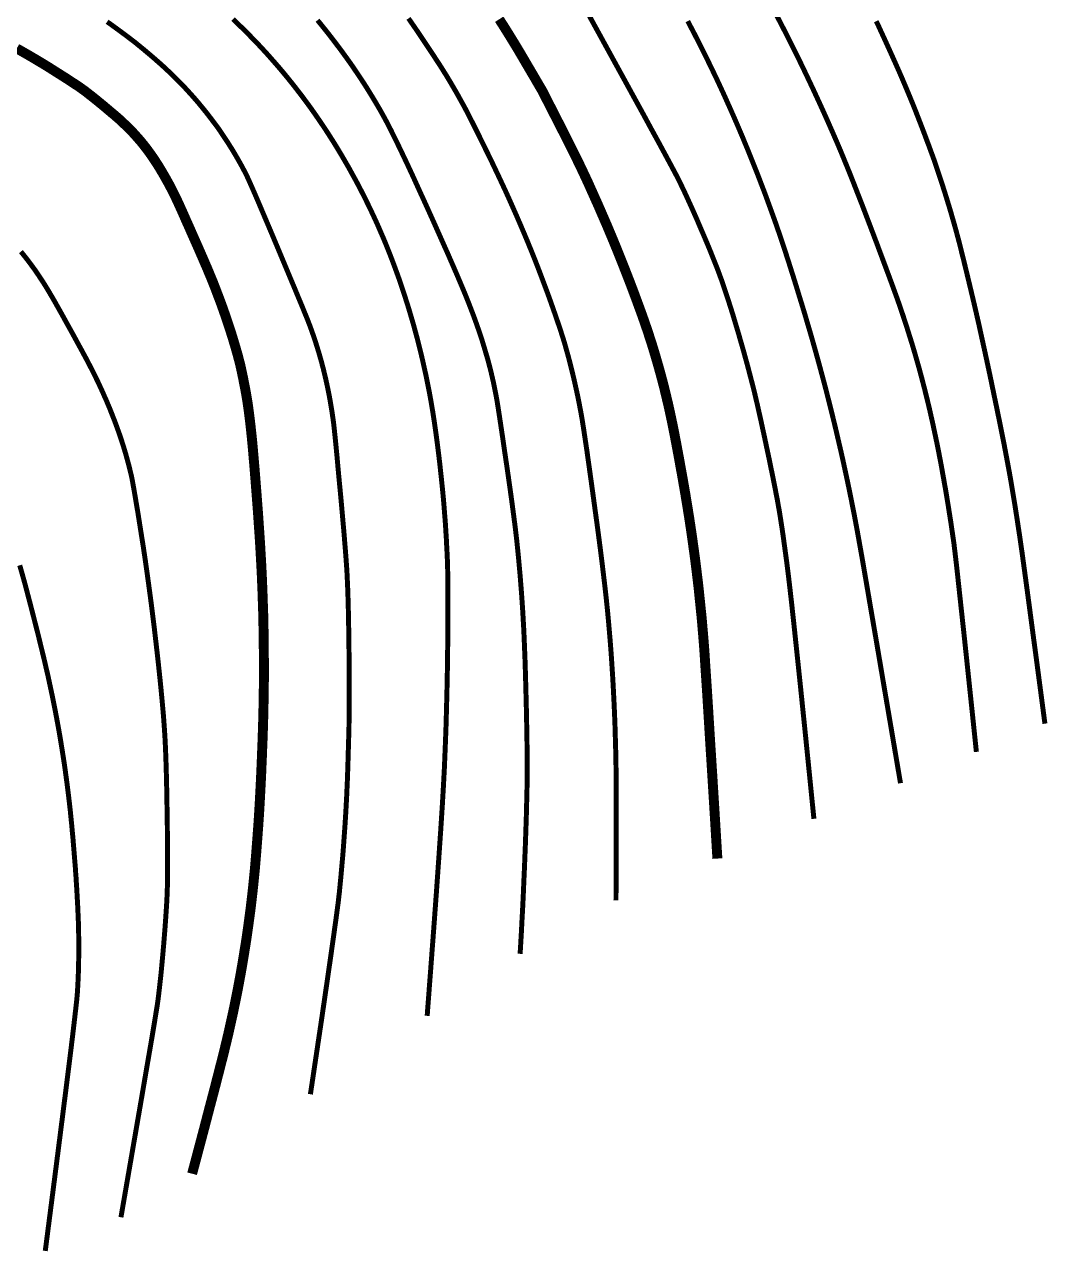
# Model space of a CAD drawing. Extents: x 36524600 to 36525730, y 2746759 to 2747713.
# Drawn here: x 36525178.69 to 36525194.15, y 2747376.3 to 2747394.87 of the extents above; entities that cross this region are included whole.
import ezdxf

# ---------------------------------------------------------------- set-up
doc = ezdxf.new("R2010")
doc.units = 0
doc.header["$LTSCALE"] = 1000
doc.header["$MEASUREMENT"] = 0
doc.layers.add('DGX', color=251, linetype='Continuous')

# ---------------------------------------------------------------- blocks, each defined once
blk = doc.blocks.new('dxt')
at = {"layer": 'DGX', "color": 253, "linetype": 'Continuous', "flags": 128}
for points, const_width in [([(36525191.56, 2747394.922), (36525191.573, 2747394.896), (36525191.591, 2747394.858), (36525191.614, 2747394.808), (36525191.642, 2747394.747), (36525191.676, 2747394.673), (36525191.715, 2747394.588), (36525191.759, 2747394.491), (36525191.808, 2747394.382), (36525191.86, 2747394.266), (36525191.911, 2747394.151), (36525191.961, 2747394.035), (36525192.01, 2747393.919), (36525192.059, 2747393.802), (36525192.107, 2747393.685), (36525192.154, 2747393.568), (36525192.2, 2747393.45), (36525192.244, 2747393.336), (36525192.285, 2747393.229), (36525192.322, 2747393.13), (36525192.357, 2747393.037), (36525192.388, 2747392.952), (36525192.417, 2747392.874), (36525192.442, 2747392.804), (36525192.464, 2747392.74), (36525192.484, 2747392.68), (36525192.504, 2747392.62), (36525192.524, 2747392.56), (36525192.543, 2747392.5), (36525192.563, 2747392.44), (36525192.582, 2747392.38), (36525192.601, 2747392.32), (36525192.62, 2747392.26), (36525192.638, 2747392.199), (36525192.657, 2747392.139), (36525192.675, 2747392.078), (36525192.693, 2747392.018), (36525192.71, 2747391.957), (36525192.728, 2747391.896), (36525192.745, 2747391.836), (36525192.762, 2747391.775), (36525192.78, 2747391.708), (36525192.802, 2747391.627), (36525192.826, 2747391.534), (36525192.852, 2747391.428), (36525192.882, 2747391.309), (36525192.914, 2747391.178), (36525192.949, 2747391.033), (36525192.987, 2747390.875), (36525193.027, 2747390.707), (36525193.068, 2747390.531), (36525193.11, 2747390.348), (36525193.152, 2747390.156), (36525193.196, 2747389.957), (36525193.241, 2747389.749), (36525193.287, 2747389.534), (36525193.333, 2747389.311), (36525193.379, 2747389.091), (36525193.421, 2747388.886), (36525193.46, 2747388.694), (36525193.495, 2747388.516), (36525193.526, 2747388.353), (36525193.554, 2747388.203), (36525193.579, 2747388.068), (36525193.6, 2747387.947), (36525193.619, 2747387.832), (36525193.638, 2747387.718), (36525193.657, 2747387.604), (36525193.675, 2747387.489), (36525193.693, 2747387.375), (36525193.71, 2747387.26), (36525193.728, 2747387.145), (36525193.744, 2747387.031), (36525193.765, 2747386.888), (36525193.792, 2747386.688), (36525193.827, 2747386.432), (36525193.869, 2747386.12), (36525193.918, 2747385.751), (36525193.975, 2747385.326), (36525194.039, 2747384.844), (36525194.11, 2747384.306)], 0.075), ([(36525190.05, 2747395.02), (36525190.111, 2747394.901), (36525190.169, 2747394.789), (36525190.227, 2747394.676), (36525190.283, 2747394.563), (36525190.34, 2747394.449), (36525190.396, 2747394.336), (36525190.451, 2747394.222), (36525190.506, 2747394.107), (36525190.56, 2747393.993), (36525190.614, 2747393.878), (36525190.667, 2747393.763), (36525190.72, 2747393.648), (36525190.772, 2747393.533), (36525190.824, 2747393.417), (36525190.875, 2747393.301), (36525190.926, 2747393.185), (36525190.976, 2747393.069), (36525191.028, 2747392.947), (36525191.083, 2747392.812), (36525191.143, 2747392.666), (36525191.206, 2747392.508), (36525191.272, 2747392.338), (36525191.343, 2747392.157), (36525191.417, 2747391.963), (36525191.495, 2747391.758), (36525191.572, 2747391.555), (36525191.641, 2747391.369), (36525191.704, 2747391.201), (36525191.76, 2747391.05), (36525191.809, 2747390.917), (36525191.851, 2747390.801), (36525191.887, 2747390.702), (36525191.915, 2747390.62), (36525191.94, 2747390.548), (36525191.965, 2747390.474), (36525191.989, 2747390.401), (36525192.013, 2747390.328), (36525192.036, 2747390.255), (36525192.059, 2747390.181), (36525192.082, 2747390.108), (36525192.105, 2747390.034), (36525192.127, 2747389.96), (36525192.149, 2747389.886), (36525192.17, 2747389.812), (36525192.191, 2747389.738), (36525192.212, 2747389.664), (36525192.232, 2747389.589), (36525192.252, 2747389.515), (36525192.271, 2747389.44), (36525192.291, 2747389.366), (36525192.309, 2747389.291), (36525192.328, 2747389.216), (36525192.346, 2747389.141), (36525192.364, 2747389.066), (36525192.381, 2747388.991), (36525192.398, 2747388.916), (36525192.415, 2747388.841), (36525192.431, 2747388.765), (36525192.447, 2747388.69), (36525192.463, 2747388.614), (36525192.479, 2747388.539), (36525192.494, 2747388.463), (36525192.509, 2747388.387), (36525192.523, 2747388.312), (36525192.538, 2747388.236), (36525192.552, 2747388.16), (36525192.565, 2747388.084), (36525192.579, 2747388.008), (36525192.592, 2747387.932), (36525192.606, 2747387.856), (36525192.619, 2747387.78), (36525192.631, 2747387.704), (36525192.644, 2747387.628), (36525192.656, 2747387.551), (36525192.668, 2747387.475), (36525192.68, 2747387.399), (36525192.692, 2747387.323), (36525192.703, 2747387.246), (36525192.714, 2747387.17), (36525192.725, 2747387.094), (36525192.736, 2747387.017), (36525192.75, 2747386.901), (36525192.773, 2747386.706), (36525192.803, 2747386.432), (36525192.841, 2747386.08), (36525192.888, 2747385.648), (36525192.942, 2747385.137), (36525193.004, 2747384.548), (36525193.074, 2747383.879)], 0.075), ([(36525188.711, 2747394.923), (36525188.756, 2747394.837), (36525188.801, 2747394.752), (36525188.845, 2747394.666), (36525188.889, 2747394.58), (36525188.933, 2747394.493), (36525188.976, 2747394.407), (36525189.018, 2747394.32), (36525189.06, 2747394.233), (36525189.102, 2747394.146), (36525189.144, 2747394.059), (36525189.185, 2747393.971), (36525189.225, 2747393.884), (36525189.266, 2747393.796), (36525189.305, 2747393.708), (36525189.345, 2747393.619), (36525189.384, 2747393.531), (36525189.423, 2747393.442), (36525189.461, 2747393.354), (36525189.499, 2747393.265), (36525189.537, 2747393.176), (36525189.574, 2747393.086), (36525189.611, 2747392.997), (36525189.647, 2747392.907), (36525189.683, 2747392.818), (36525189.719, 2747392.728), (36525189.755, 2747392.638), (36525189.79, 2747392.548), (36525189.824, 2747392.458), (36525189.859, 2747392.367), (36525189.893, 2747392.277), (36525189.926, 2747392.186), (36525189.959, 2747392.095), (36525189.992, 2747392.004), (36525190.025, 2747391.913), (36525190.058, 2747391.819), (36525190.092, 2747391.72), (36525190.127, 2747391.615), (36525190.164, 2747391.505), (36525190.202, 2747391.389), (36525190.241, 2747391.268), (36525190.281, 2747391.141), (36525190.323, 2747391.009), (36525190.364, 2747390.876), (36525190.404, 2747390.745), (36525190.444, 2747390.616), (36525190.482, 2747390.49), (36525190.518, 2747390.367), (36525190.554, 2747390.246), (36525190.588, 2747390.128), (36525190.621, 2747390.012), (36525190.653, 2747389.898), (36525190.685, 2747389.783), (36525190.716, 2747389.668), (36525190.747, 2747389.553), (36525190.778, 2747389.438), (36525190.808, 2747389.323), (36525190.837, 2747389.208), (36525190.866, 2747389.093), (36525190.895, 2747388.977), (36525190.923, 2747388.862), (36525190.951, 2747388.746), (36525190.978, 2747388.63), (36525191.005, 2747388.514), (36525191.032, 2747388.398), (36525191.058, 2747388.282), (36525191.083, 2747388.166), (36525191.108, 2747388.05), (36525191.133, 2747387.933), (36525191.157, 2747387.817), (36525191.181, 2747387.7), (36525191.204, 2747387.584), (36525191.227, 2747387.467), (36525191.249, 2747387.35), (36525191.271, 2747387.233), (36525191.3, 2747387.071), (36525191.345, 2747386.819), (36525191.404, 2747386.476), (36525191.478, 2747386.043), (36525191.568, 2747385.519), (36525191.672, 2747384.905), (36525191.792, 2747384.201), (36525191.927, 2747383.406)], 0.075), ([(36525187.173, 2747395.094), (36525187.282, 2747394.895), (36525187.41, 2747394.662), (36525187.556, 2747394.396), (36525187.721, 2747394.096), (36525187.886, 2747393.795), (36525188.034, 2747393.526), (36525188.163, 2747393.288), (36525188.276, 2747393.082), (36525188.37, 2747392.908), (36525188.447, 2747392.765), (36525188.506, 2747392.655), (36525188.548, 2747392.576), (36525188.582, 2747392.508), (36525188.619, 2747392.432), (36525188.659, 2747392.348), (36525188.702, 2747392.255), (36525188.748, 2747392.154), (36525188.797, 2747392.045), (36525188.849, 2747391.927), (36525188.903, 2747391.8), (36525188.958, 2747391.673), (36525189.008, 2747391.555), (36525189.054, 2747391.444), (36525189.095, 2747391.341), (36525189.133, 2747391.246), (36525189.167, 2747391.159), (36525189.196, 2747391.08), (36525189.222, 2747391.009), (36525189.245, 2747390.941), (36525189.268, 2747390.874), (36525189.29, 2747390.806), (36525189.313, 2747390.739), (36525189.335, 2747390.671), (36525189.356, 2747390.603), (36525189.378, 2747390.535), (36525189.399, 2747390.467), (36525189.419, 2747390.399), (36525189.44, 2747390.33), (36525189.46, 2747390.262), (36525189.481, 2747390.194), (36525189.5, 2747390.125), (36525189.52, 2747390.057), (36525189.54, 2747389.988), (36525189.559, 2747389.92), (36525189.578, 2747389.851), (36525189.597, 2747389.782), (36525189.616, 2747389.713), (36525189.634, 2747389.644), (36525189.652, 2747389.575), (36525189.67, 2747389.506), (36525189.688, 2747389.437), (36525189.706, 2747389.368), (36525189.724, 2747389.293), (36525189.744, 2747389.207), (36525189.767, 2747389.11), (36525189.791, 2747389.002), (36525189.818, 2747388.882), (36525189.846, 2747388.752), (36525189.877, 2747388.61), (36525189.909, 2747388.457), (36525189.942, 2747388.303), (36525189.971, 2747388.16), (36525189.999, 2747388.027), (36525190.023, 2747387.904), (36525190.045, 2747387.791), (36525190.065, 2747387.689), (36525190.081, 2747387.597), (36525190.096, 2747387.515), (36525190.109, 2747387.433), (36525190.123, 2747387.342), (36525190.139, 2747387.241), (36525190.155, 2747387.13), (36525190.171, 2747387.01), (36525190.189, 2747386.88), (36525190.208, 2747386.74), (36525190.227, 2747386.59), (36525190.25, 2747386.397), (36525190.281, 2747386.126), (36525190.319, 2747385.777), (36525190.364, 2747385.351), (36525190.417, 2747384.847), (36525190.477, 2747384.265), (36525190.544, 2747383.605), (36525190.618, 2747382.868)], 0.075), ([(36525185.861, 2747394.952), (36525185.937, 2747394.834), (36525186.011, 2747394.715), (36525186.085, 2747394.595), (36525186.158, 2747394.474), (36525186.229, 2747394.353), (36525186.296, 2747394.239), (36525186.354, 2747394.14), (36525186.403, 2747394.057), (36525186.443, 2747393.988), (36525186.474, 2747393.935), (36525186.497, 2747393.897), (36525186.51, 2747393.873), (36525186.515, 2747393.865), (36525186.519, 2747393.857), (36525186.531, 2747393.834), (36525186.551, 2747393.794), (36525186.579, 2747393.739), (36525186.615, 2747393.669), (36525186.659, 2747393.582), (36525186.711, 2747393.481), (36525186.771, 2747393.363), (36525186.833, 2747393.242), (36525186.89, 2747393.128), (36525186.943, 2747393.022), (36525186.992, 2747392.924), (36525187.037, 2747392.834), (36525187.077, 2747392.751), (36525187.113, 2747392.676), (36525187.145, 2747392.608), (36525187.176, 2747392.542), (36525187.209, 2747392.471), (36525187.243, 2747392.394), (36525187.28, 2747392.313), (36525187.318, 2747392.227), (36525187.359, 2747392.136), (36525187.401, 2747392.039), (36525187.445, 2747391.938), (36525187.491, 2747391.832), (36525187.537, 2747391.722), (36525187.585, 2747391.608), (36525187.633, 2747391.49), (36525187.682, 2747391.368), (36525187.733, 2747391.241), (36525187.784, 2747391.111), (36525187.836, 2747390.977), (36525187.887, 2747390.843), (36525187.935, 2747390.714), (36525187.98, 2747390.591), (36525188.023, 2747390.474), (36525188.062, 2747390.362), (36525188.099, 2747390.255), (36525188.132, 2747390.154), (36525188.163, 2747390.059), (36525188.192, 2747389.965), (36525188.22, 2747389.872), (36525188.247, 2747389.779), (36525188.274, 2747389.685), (36525188.3, 2747389.591), (36525188.325, 2747389.497), (36525188.35, 2747389.403), (36525188.373, 2747389.308), (36525188.396, 2747389.212), (36525188.42, 2747389.111), (36525188.443, 2747389.007), (36525188.466, 2747388.899), (36525188.489, 2747388.787), (36525188.512, 2747388.671), (36525188.535, 2747388.551), (36525188.558, 2747388.428), (36525188.581, 2747388.305), (36525188.602, 2747388.186), (36525188.623, 2747388.073), (36525188.642, 2747387.964), (36525188.66, 2747387.861), (36525188.677, 2747387.762), (36525188.692, 2747387.667), (36525188.707, 2747387.578), (36525188.721, 2747387.491), (36525188.735, 2747387.404), (36525188.748, 2747387.317), (36525188.761, 2747387.23), (36525188.774, 2747387.142), (36525188.786, 2747387.055), (36525188.798, 2747386.968), (36525188.81, 2747386.881), (36525188.822, 2747386.793), (36525188.833, 2747386.706), (36525188.844, 2747386.618), (36525188.854, 2747386.531), (36525188.865, 2747386.443), (36525188.875, 2747386.356), (36525188.884, 2747386.268), (36525188.893, 2747386.181), (36525188.902, 2747386.093), (36525188.911, 2747386.005), (36525188.92, 2747385.918), (36525188.928, 2747385.83), (36525188.935, 2747385.742), (36525188.943, 2747385.654), (36525188.95, 2747385.566), (36525188.957, 2747385.479), (36525188.966, 2747385.351), (36525188.979, 2747385.146), (36525188.998, 2747384.862), (36525189.021, 2747384.5), (36525189.048, 2747384.059), (36525189.081, 2747383.54), (36525189.118, 2747382.943), (36525189.159, 2747382.267)], 0.15), ([(36525184.49, 2747394.965), (36525184.534, 2747394.901), (36525184.582, 2747394.832), (36525184.633, 2747394.757), (36525184.687, 2747394.677), (36525184.745, 2747394.59), (36525184.803, 2747394.503), (36525184.857, 2747394.422), (36525184.906, 2747394.346), (36525184.952, 2747394.276), (36525184.994, 2747394.211), (36525185.031, 2747394.151), (36525185.065, 2747394.097), (36525185.094, 2747394.048), (36525185.122, 2747394.002), (36525185.149, 2747393.956), (36525185.176, 2747393.909), (36525185.203, 2747393.863), (36525185.23, 2747393.816), (36525185.256, 2747393.769), (36525185.282, 2747393.722), (36525185.308, 2747393.675), (36525185.337, 2747393.623), (36525185.371, 2747393.558), (36525185.41, 2747393.481), (36525185.455, 2747393.393), (36525185.505, 2747393.293), (36525185.561, 2747393.181), (36525185.621, 2747393.058), (36525185.688, 2747392.922), (36525185.756, 2747392.782), (36525185.822, 2747392.643), (36525185.887, 2747392.505), (36525185.95, 2747392.37), (36525186.011, 2747392.235), (36525186.07, 2747392.102), (36525186.128, 2747391.971), (36525186.184, 2747391.841), (36525186.239, 2747391.712), (36525186.293, 2747391.583), (36525186.346, 2747391.453), (36525186.398, 2747391.323), (36525186.449, 2747391.192), (36525186.499, 2747391.061), (36525186.548, 2747390.93), (36525186.597, 2747390.799), (36525186.643, 2747390.671), (36525186.685, 2747390.551), (36525186.724, 2747390.44), (36525186.759, 2747390.336), (36525186.791, 2747390.241), (36525186.819, 2747390.153), (36525186.844, 2747390.074), (36525186.864, 2747390.003), (36525186.883, 2747389.935), (36525186.902, 2747389.868), (36525186.92, 2747389.8), (36525186.937, 2747389.732), (36525186.954, 2747389.665), (36525186.971, 2747389.597), (36525186.987, 2747389.529), (36525187.003, 2747389.46), (36525187.018, 2747389.392), (36525187.033, 2747389.324), (36525187.048, 2747389.255), (36525187.062, 2747389.187), (36525187.075, 2747389.118), (36525187.088, 2747389.05), (36525187.101, 2747388.981), (36525187.113, 2747388.912), (36525187.126, 2747388.83), (36525187.143, 2747388.722), (36525187.163, 2747388.587), (36525187.187, 2747388.427), (36525187.213, 2747388.241), (36525187.243, 2747388.028), (36525187.276, 2747387.789), (36525187.312, 2747387.524), (36525187.349, 2747387.255), (36525187.382, 2747387.003), (36525187.412, 2747386.768), (36525187.438, 2747386.551), (36525187.462, 2747386.351), (36525187.482, 2747386.168), (36525187.499, 2747386.002), (36525187.513, 2747385.854), (36525187.525, 2747385.714), (36525187.537, 2747385.575), (36525187.548, 2747385.435), (36525187.558, 2747385.295), (36525187.567, 2747385.155), (36525187.576, 2747385.016), (36525187.584, 2747384.876), (36525187.591, 2747384.736), (36525187.598, 2747384.596), (36525187.604, 2747384.456), (36525187.61, 2747384.316), (36525187.614, 2747384.176), (36525187.618, 2747384.036), (36525187.622, 2747383.896), (36525187.625, 2747383.755), (36525187.627, 2747383.615), (36525187.628, 2747383.462), (36525187.63, 2747383.281), (36525187.63, 2747383.074), (36525187.63, 2747382.84), (36525187.63, 2747382.579), (36525187.629, 2747382.291), (36525187.628, 2747381.977), (36525187.626, 2747381.635)], 0.075), ([(36525183.115, 2747394.937), (36525183.171, 2747394.868), (36525183.231, 2747394.794), (36525183.292, 2747394.717), (36525183.352, 2747394.639), (36525183.411, 2747394.561), (36525183.47, 2747394.483), (36525183.528, 2747394.403), (36525183.585, 2747394.324), (36525183.642, 2747394.243), (36525183.697, 2747394.162), (36525183.752, 2747394.08), (36525183.806, 2747393.998), (36525183.859, 2747393.915), (36525183.911, 2747393.831), (36525183.962, 2747393.747), (36525184.012, 2747393.663), (36525184.062, 2747393.578), (36525184.11, 2747393.492), (36525184.162, 2747393.396), (36525184.223, 2747393.277), (36525184.293, 2747393.136), (36525184.371, 2747392.974), (36525184.459, 2747392.789), (36525184.555, 2747392.583), (36525184.659, 2747392.354), (36525184.773, 2747392.104), (36525184.886, 2747391.853), (36525184.988, 2747391.623), (36525185.081, 2747391.415), (36525185.163, 2747391.227), (36525185.235, 2747391.06), (36525185.297, 2747390.914), (36525185.349, 2747390.789), (36525185.391, 2747390.685), (36525185.426, 2747390.594), (36525185.46, 2747390.506), (36525185.491, 2747390.422), (36525185.52, 2747390.341), (36525185.547, 2747390.264), (36525185.572, 2747390.191), (36525185.595, 2747390.122), (36525185.615, 2747390.056), (36525185.634, 2747389.994), (36525185.651, 2747389.936), (36525185.667, 2747389.882), (36525185.682, 2747389.832), (36525185.695, 2747389.785), (36525185.706, 2747389.743), (36525185.716, 2747389.705), (36525185.725, 2747389.67), (36525185.733, 2747389.638), (36525185.741, 2747389.605), (36525185.748, 2747389.573), (36525185.756, 2747389.54), (36525185.763, 2747389.508), (36525185.771, 2747389.475), (36525185.778, 2747389.442), (36525185.785, 2747389.41), (36525185.791, 2747389.377), (36525185.798, 2747389.344), (36525185.804, 2747389.311), (36525185.811, 2747389.279), (36525185.817, 2747389.246), (36525185.823, 2747389.213), (36525185.829, 2747389.18), (36525185.834, 2747389.147), (36525185.841, 2747389.104), (36525185.851, 2747389.04), (36525185.864, 2747388.955), (36525185.88, 2747388.849), (36525185.899, 2747388.723), (36525185.921, 2747388.575), (36525185.945, 2747388.407), (36525185.973, 2747388.219), (36525186.001, 2747388.026), (36525186.026, 2747387.848), (36525186.049, 2747387.683), (36525186.069, 2747387.532), (36525186.087, 2747387.395), (36525186.103, 2747387.272), (36525186.116, 2747387.162), (36525186.127, 2747387.067), (36525186.136, 2747386.978), (36525186.145, 2747386.889), (36525186.154, 2747386.8), (36525186.162, 2747386.711), (36525186.17, 2747386.622), (36525186.178, 2747386.533), (36525186.185, 2747386.444), (36525186.192, 2747386.355), (36525186.199, 2747386.266), (36525186.205, 2747386.177), (36525186.211, 2747386.088), (36525186.217, 2747385.998), (36525186.222, 2747385.909), (36525186.227, 2747385.82), (36525186.232, 2747385.731), (36525186.236, 2747385.642), (36525186.24, 2747385.548), (36525186.244, 2747385.444), (36525186.249, 2747385.331), (36525186.253, 2747385.209), (36525186.257, 2747385.077), (36525186.261, 2747384.936), (36525186.265, 2747384.785), (36525186.269, 2747384.625), (36525186.273, 2747384.464), (36525186.276, 2747384.311), (36525186.278, 2747384.165), (36525186.281, 2747384.027), (36525186.282, 2747383.897), (36525186.283, 2747383.775), (36525186.284, 2747383.66), (36525186.283, 2747383.553), (36525186.283, 2747383.443), (36525186.281, 2747383.321), (36525186.278, 2747383.186), (36525186.274, 2747383.037), (36525186.27, 2747382.876), (36525186.264, 2747382.702), (36525186.258, 2747382.515), (36525186.25, 2747382.316), (36525186.242, 2747382.112), (36525186.233, 2747381.913), (36525186.225, 2747381.72), (36525186.216, 2747381.531), (36525186.206, 2747381.348), (36525186.197, 2747381.169), (36525186.187, 2747380.996), (36525186.177, 2747380.827)], 0.075), ([(36525184.772, 2747379.89), (36525184.824, 2747380.577), (36525184.871, 2747381.201), (36525184.912, 2747381.762), (36525184.947, 2747382.261), (36525184.977, 2747382.698), (36525185.001, 2747383.072), (36525185.019, 2747383.383), (36525185.032, 2747383.632), (36525185.041, 2747383.851), (36525185.05, 2747384.073), (36525185.058, 2747384.297), (36525185.064, 2747384.525), (36525185.07, 2747384.755), (36525185.075, 2747384.988), (36525185.079, 2747385.223), (36525185.082, 2747385.462), (36525185.084, 2747385.692), (36525185.085, 2747385.903), (36525185.086, 2747386.095), (36525185.086, 2747386.268), (36525185.085, 2747386.421), (36525185.083, 2747386.556), (36525185.081, 2747386.672), (36525185.078, 2747386.768), (36525185.074, 2747386.855), (36525185.07, 2747386.942), (36525185.065, 2747387.028), (36525185.061, 2747387.115), (36525185.055, 2747387.202), (36525185.05, 2747387.289), (36525185.044, 2747387.375), (36525185.037, 2747387.462), (36525185.03, 2747387.55), (36525185.023, 2747387.639), (36525185.015, 2747387.731), (36525185.006, 2747387.825), (36525184.996, 2747387.921), (36525184.986, 2747388.02), (36525184.975, 2747388.12), (36525184.964, 2747388.222), (36525184.952, 2747388.324), (36525184.94, 2747388.422), (36525184.928, 2747388.518), (36525184.916, 2747388.61), (36525184.904, 2747388.698), (36525184.892, 2747388.784), (36525184.88, 2747388.866), (36525184.868, 2747388.945), (36525184.856, 2747389.022), (36525184.843, 2747389.099), (36525184.83, 2747389.176), (36525184.816, 2747389.253), (36525184.802, 2747389.33), (36525184.787, 2747389.406), (36525184.771, 2747389.483), (36525184.756, 2747389.56), (36525184.739, 2747389.636), (36525184.722, 2747389.712), (36525184.705, 2747389.788), (36525184.687, 2747389.865), (36525184.669, 2747389.94), (36525184.65, 2747390.016), (36525184.631, 2747390.092), (36525184.611, 2747390.168), (36525184.59, 2747390.243), (36525184.57, 2747390.319), (36525184.548, 2747390.394), (36525184.526, 2747390.469), (36525184.504, 2747390.544), (36525184.481, 2747390.62), (36525184.457, 2747390.695), (36525184.433, 2747390.77), (36525184.409, 2747390.844), (36525184.384, 2747390.919), (36525184.359, 2747390.993), (36525184.333, 2747391.067), (36525184.306, 2747391.141), (36525184.279, 2747391.214), (36525184.252, 2747391.287), (36525184.224, 2747391.36), (36525184.196, 2747391.432), (36525184.167, 2747391.504), (36525184.138, 2747391.576), (36525184.108, 2747391.648), (36525184.077, 2747391.719), (36525184.046, 2747391.791), (36525184.015, 2747391.862), (36525183.983, 2747391.932), (36525183.95, 2747392.003), (36525183.917, 2747392.073), (36525183.883, 2747392.143), (36525183.849, 2747392.213), (36525183.814, 2747392.283), (36525183.779, 2747392.352), (36525183.743, 2747392.421), (36525183.707, 2747392.49), (36525183.67, 2747392.558), (36525183.632, 2747392.626), (36525183.595, 2747392.694), (36525183.556, 2747392.762), (36525183.517, 2747392.829), (36525183.478, 2747392.896), (36525183.438, 2747392.963), (36525183.398, 2747393.029), (36525183.357, 2747393.095), (36525183.315, 2747393.161), (36525183.273, 2747393.227), (36525183.231, 2747393.292), (36525183.188, 2747393.356), (36525183.144, 2747393.421), (36525183.1, 2747393.485), (36525183.056, 2747393.548), (36525183.011, 2747393.612), (36525182.965, 2747393.675), (36525182.919, 2747393.737), (36525182.873, 2747393.799), (36525182.825, 2747393.861), (36525182.778, 2747393.922), (36525182.73, 2747393.983), (36525182.681, 2747394.044), (36525182.632, 2747394.104), (36525182.582, 2747394.164), (36525182.532, 2747394.223), (36525182.481, 2747394.282), (36525182.43, 2747394.34), (36525182.379, 2747394.398), (36525182.327, 2747394.456), (36525182.274, 2747394.513), (36525182.221, 2747394.57), (36525182.167, 2747394.626), (36525182.113, 2747394.682), (36525182.059, 2747394.737), (36525182.004, 2747394.792), (36525181.949, 2747394.846), (36525181.893, 2747394.9), (36525181.837, 2747394.954)], 0.075), ([(36525179.934, 2747394.914), (36525180.002, 2747394.866), (36525180.065, 2747394.82), (36525180.124, 2747394.777), (36525180.178, 2747394.737), (36525180.229, 2747394.699), (36525180.275, 2747394.664), (36525180.317, 2747394.632), (36525180.355, 2747394.603), (36525180.388, 2747394.576), (36525180.419, 2747394.551), (36525180.45, 2747394.525), (36525180.481, 2747394.5), (36525180.512, 2747394.474), (36525180.543, 2747394.448), (36525180.574, 2747394.422), (36525180.604, 2747394.396), (36525180.635, 2747394.37), (36525180.665, 2747394.344), (36525180.695, 2747394.317), (36525180.725, 2747394.291), (36525180.755, 2747394.264), (36525180.785, 2747394.237), (36525180.814, 2747394.209), (36525180.844, 2747394.182), (36525180.873, 2747394.155), (36525180.902, 2747394.127), (36525180.931, 2747394.099), (36525180.96, 2747394.071), (36525180.988, 2747394.043), (36525181.016, 2747394.014), (36525181.044, 2747393.986), (36525181.072, 2747393.957), (36525181.1, 2747393.928), (36525181.127, 2747393.899), (36525181.154, 2747393.869), (36525181.181, 2747393.84), (36525181.208, 2747393.81), (36525181.235, 2747393.78), (36525181.261, 2747393.75), (36525181.288, 2747393.719), (36525181.314, 2747393.689), (36525181.339, 2747393.658), (36525181.365, 2747393.627), (36525181.39, 2747393.596), (36525181.415, 2747393.565), (36525181.44, 2747393.534), (36525181.465, 2747393.502), (36525181.489, 2747393.47), (36525181.514, 2747393.438), (36525181.536, 2747393.408), (36525181.556, 2747393.382), (36525181.573, 2747393.36), (36525181.586, 2747393.342), (36525181.597, 2747393.328), (36525181.604, 2747393.318), (36525181.609, 2747393.312), (36525181.61, 2747393.31), (36525181.612, 2747393.308), (36525181.616, 2747393.302), (36525181.623, 2747393.291), (36525181.633, 2747393.277), (36525181.646, 2747393.258), (36525181.661, 2747393.235), (36525181.679, 2747393.208), (36525181.7, 2747393.177), (36525181.722, 2747393.143), (36525181.744, 2747393.11), (36525181.766, 2747393.076), (36525181.787, 2747393.042), (36525181.809, 2747393.008), (36525181.83, 2747392.974), (36525181.85, 2747392.94), (36525181.871, 2747392.905), (36525181.891, 2747392.871), (36525181.911, 2747392.836), (36525181.931, 2747392.801), (36525181.951, 2747392.766), (36525181.97, 2747392.731), (36525181.989, 2747392.695), (36525182.008, 2747392.66), (36525182.026, 2747392.624), (36525182.05, 2747392.576), (36525182.084, 2747392.501), (36525182.129, 2747392.4), (36525182.184, 2747392.274), (36525182.249, 2747392.121), (36525182.325, 2747391.942), (36525182.412, 2747391.737), (36525182.509, 2747391.506), (36525182.605, 2747391.276), (36525182.69, 2747391.072), (36525182.764, 2747390.896), (36525182.826, 2747390.746), (36525182.877, 2747390.624), (36525182.916, 2747390.528), (36525182.944, 2747390.46), (36525182.961, 2747390.418), (36525182.972, 2747390.39), (36525182.983, 2747390.361), (36525182.994, 2747390.333), (36525183.004, 2747390.305), (36525183.015, 2747390.276), (36525183.025, 2747390.248), (36525183.035, 2747390.219), (36525183.045, 2747390.191), (36525183.055, 2747390.162), (36525183.065, 2747390.133), (36525183.074, 2747390.105), (36525183.084, 2747390.076), (36525183.093, 2747390.047), (36525183.102, 2747390.018), (36525183.111, 2747389.989), (36525183.12, 2747389.96), (36525183.129, 2747389.931), (36525183.138, 2747389.902), (36525183.146, 2747389.873), (36525183.154, 2747389.844), (36525183.163, 2747389.815), (36525183.171, 2747389.786), (36525183.179, 2747389.757), (36525183.186, 2747389.727), (36525183.194, 2747389.698), (36525183.202, 2747389.669), (36525183.209, 2747389.639), (36525183.216, 2747389.61), (36525183.223, 2747389.581), (36525183.23, 2747389.551), (36525183.237, 2747389.522), (36525183.244, 2747389.492), (36525183.25, 2747389.463), (36525183.257, 2747389.433), (36525183.263, 2747389.403), (36525183.269, 2747389.374), (36525183.275, 2747389.344), (36525183.281, 2747389.314), (36525183.287, 2747389.285), (36525183.293, 2747389.255), (36525183.298, 2747389.225), (36525183.304, 2747389.195), (36525183.309, 2747389.165), (36525183.314, 2747389.136), (36525183.319, 2747389.106), (36525183.324, 2747389.076), (36525183.329, 2747389.046), (36525183.334, 2747389.016), (36525183.338, 2747388.986), (36525183.342, 2747388.956), (36525183.347, 2747388.926), (36525183.351, 2747388.896), (36525183.355, 2747388.866), (36525183.359, 2747388.836), (36525183.362, 2747388.806), (36525183.366, 2747388.776), (36525183.37, 2747388.734), (36525183.377, 2747388.669), (36525183.386, 2747388.581), (36525183.397, 2747388.469), (36525183.41, 2747388.334), (36525183.424, 2747388.175), (36525183.441, 2747387.993), (36525183.461, 2747387.788), (36525183.48, 2747387.579), (36525183.497, 2747387.386), (36525183.513, 2747387.208), (36525183.526, 2747387.045), (36525183.538, 2747386.898), (36525183.548, 2747386.767), (36525183.556, 2747386.651), (36525183.562, 2747386.551), (36525183.566, 2747386.452), (36525183.571, 2747386.342), (36525183.575, 2747386.221), (36525183.579, 2747386.087), (36525183.582, 2747385.943), (36525183.585, 2747385.786), (36525183.588, 2747385.618), (36525183.59, 2747385.438), (36525183.592, 2747385.259), (36525183.593, 2747385.092), (36525183.594, 2747384.937), (36525183.594, 2747384.794), (36525183.594, 2747384.664), (36525183.594, 2747384.546), (36525183.593, 2747384.439), (36525183.591, 2747384.346), (36525183.59, 2747384.256), (36525183.587, 2747384.164), (36525183.585, 2747384.068), (36525183.582, 2747383.97), (36525183.579, 2747383.868), (36525183.576, 2747383.764), (36525183.573, 2747383.656), (36525183.569, 2747383.545), (36525183.565, 2747383.433), (36525183.56, 2747383.32), (36525183.555, 2747383.208), (36525183.549, 2747383.096), (36525183.543, 2747382.983), (36525183.536, 2747382.871), (36525183.529, 2747382.759), (36525183.521, 2747382.647), (36525183.513, 2747382.535), (36525183.505, 2747382.422), (36525183.496, 2747382.31), (36525183.486, 2747382.198), (36525183.476, 2747382.086), (36525183.466, 2747381.974), (36525183.455, 2747381.863), (36525183.444, 2747381.751), (36525183.427, 2747381.605), (36525183.399, 2747381.393), (36525183.36, 2747381.113), (36525183.311, 2747380.766), (36525183.251, 2747380.351), (36525183.181, 2747379.87), (36525183.099, 2747379.321), (36525183.007, 2747378.705)], 0.075), ([(36525178.568, 2747394.51), (36525178.647, 2747394.466), (36525178.726, 2747394.421), (36525178.806, 2747394.374), (36525178.887, 2747394.326), (36525178.969, 2747394.277), (36525179.052, 2747394.226), (36525179.135, 2747394.173), (36525179.216, 2747394.122), (36525179.289, 2747394.076), (36525179.355, 2747394.033), (36525179.413, 2747393.995), (36525179.465, 2747393.961), (36525179.509, 2747393.932), (36525179.545, 2747393.906), (36525179.575, 2747393.885), (36525179.602, 2747393.865), (36525179.632, 2747393.842), (36525179.665, 2747393.816), (36525179.701, 2747393.788), (36525179.74, 2747393.757), (36525179.782, 2747393.723), (36525179.827, 2747393.686), (36525179.875, 2747393.647), (36525179.921, 2747393.608), (36525179.963, 2747393.573), (36525180, 2747393.541), (36525180.033, 2747393.514), (36525180.06, 2747393.491), (36525180.083, 2747393.471), (36525180.101, 2747393.455), (36525180.114, 2747393.444), (36525180.126, 2747393.433), (36525180.138, 2747393.422), (36525180.151, 2747393.41), (36525180.165, 2747393.397), (36525180.179, 2747393.383), (36525180.195, 2747393.368), (36525180.211, 2747393.353), (36525180.228, 2747393.336), (36525180.246, 2747393.319), (36525180.263, 2747393.301), (36525180.281, 2747393.284), (36525180.298, 2747393.266), (36525180.315, 2747393.249), (36525180.332, 2747393.231), (36525180.348, 2747393.213), (36525180.365, 2747393.195), (36525180.381, 2747393.176), (36525180.398, 2747393.158), (36525180.414, 2747393.139), (36525180.43, 2747393.121), (36525180.446, 2747393.102), (36525180.461, 2747393.083), (36525180.477, 2747393.064), (36525180.492, 2747393.045), (36525180.507, 2747393.025), (36525180.522, 2747393.006), (36525180.537, 2747392.986), (36525180.552, 2747392.967), (36525180.566, 2747392.947), (36525180.581, 2747392.927), (36525180.595, 2747392.907), (36525180.609, 2747392.887), (36525180.623, 2747392.867), (36525180.637, 2747392.846), (36525180.65, 2747392.826), (36525180.664, 2747392.805), (36525180.677, 2747392.785), (36525180.691, 2747392.764), (36525180.704, 2747392.743), (36525180.717, 2747392.722), (36525180.73, 2747392.701), (36525180.743, 2747392.68), (36525180.755, 2747392.659), (36525180.768, 2747392.638), (36525180.78, 2747392.616), (36525180.793, 2747392.595), (36525180.805, 2747392.574), (36525180.817, 2747392.552), (36525180.829, 2747392.531), (36525180.841, 2747392.509), (36525180.853, 2747392.488), (36525180.865, 2747392.466), (36525180.877, 2747392.444), (36525180.888, 2747392.422), (36525180.9, 2747392.401), (36525180.911, 2747392.379), (36525180.922, 2747392.357), (36525180.933, 2747392.335), (36525180.944, 2747392.313), (36525180.955, 2747392.29), (36525180.966, 2747392.268), (36525180.977, 2747392.246), (36525180.987, 2747392.224), (36525180.998, 2747392.201), (36525181.01, 2747392.175), (36525181.027, 2747392.138), (36525181.047, 2747392.093), (36525181.072, 2747392.039), (36525181.1, 2747391.975), (36525181.132, 2747391.902), (36525181.169, 2747391.82), (36525181.209, 2747391.729), (36525181.25, 2747391.637), (36525181.288, 2747391.551), (36525181.323, 2747391.472), (36525181.354, 2747391.4), (36525181.383, 2747391.335), (36525181.408, 2747391.276), (36525181.43, 2747391.225), (36525181.45, 2747391.18), (36525181.467, 2747391.138), (36525181.484, 2747391.096), (36525181.502, 2747391.054), (36525181.519, 2747391.013), (36525181.536, 2747390.971), (36525181.552, 2747390.929), (36525181.569, 2747390.887), (36525181.585, 2747390.844), (36525181.601, 2747390.802), (36525181.617, 2747390.76), (36525181.633, 2747390.718), (36525181.649, 2747390.675), (36525181.665, 2747390.633), (36525181.68, 2747390.59), (36525181.695, 2747390.548), (36525181.71, 2747390.505), (36525181.725, 2747390.462), (36525181.739, 2747390.42), (36525181.754, 2747390.377), (36525181.768, 2747390.334), (36525181.782, 2747390.291), (36525181.796, 2747390.248), (36525181.81, 2747390.205), (36525181.824, 2747390.162), (36525181.837, 2747390.119), (36525181.85, 2747390.075), (36525181.863, 2747390.032), (36525181.876, 2747389.989), (36525181.888, 2747389.945), (36525181.901, 2747389.902), (36525181.913, 2747389.858), (36525181.924, 2747389.815), (36525181.936, 2747389.769), (36525181.949, 2747389.717), (36525181.962, 2747389.659), (36525181.975, 2747389.596), (36525181.99, 2747389.527), (36525182.004, 2747389.452), (36525182.02, 2747389.372), (36525182.036, 2747389.286), (36525182.052, 2747389.191), (36525182.068, 2747389.082), (36525182.084, 2747388.961), (36525182.1, 2747388.827), (36525182.116, 2747388.679), (36525182.132, 2747388.518), (36525182.147, 2747388.345), (36525182.163, 2747388.158), (36525182.178, 2747387.969), (36525182.192, 2747387.79), (36525182.205, 2747387.62), (36525182.217, 2747387.459), (36525182.227, 2747387.307), (36525182.237, 2747387.165), (36525182.246, 2747387.031), (36525182.253, 2747386.907), (36525182.26, 2747386.788), (36525182.266, 2747386.669), (36525182.272, 2747386.549), (36525182.277, 2747386.43), (36525182.282, 2747386.31), (36525182.286, 2747386.191), (36525182.29, 2747386.072), (36525182.294, 2747385.952), (36525182.296, 2747385.833), (36525182.299, 2747385.713), (36525182.301, 2747385.594), (36525182.302, 2747385.474), (36525182.303, 2747385.355), (36525182.304, 2747385.235), (36525182.304, 2747385.116), (36525182.304, 2747384.996), (36525182.303, 2747384.876), (36525182.301, 2747384.757), (36525182.299, 2747384.637), (36525182.297, 2747384.518), (36525182.294, 2747384.398), (36525182.291, 2747384.279), (36525182.287, 2747384.16), (36525182.283, 2747384.04), (36525182.278, 2747383.922), (36525182.274, 2747383.808), (36525182.269, 2747383.697), (36525182.265, 2747383.589), (36525182.26, 2747383.484), (36525182.255, 2747383.383), (36525182.25, 2747383.285), (36525182.245, 2747383.191), (36525182.24, 2747383.096), (36525182.234, 2747382.998), (36525182.228, 2747382.897), (36525182.221, 2747382.792), (36525182.213, 2747382.684), (36525182.205, 2747382.573), (36525182.196, 2747382.458), (36525182.187, 2747382.34), (36525182.177, 2747382.221), (36525182.167, 2747382.101), (36525182.155, 2747381.982), (36525182.143, 2747381.862), (36525182.13, 2747381.743), (36525182.116, 2747381.623), (36525182.102, 2747381.504), (36525182.086, 2747381.385), (36525182.07, 2747381.266), (36525182.053, 2747381.147), (36525182.036, 2747381.028), (36525182.017, 2747380.91), (36525181.998, 2747380.791), (36525181.978, 2747380.673), (36525181.958, 2747380.555), (36525181.936, 2747380.436), (36525181.914, 2747380.318), (36525181.891, 2747380.201), (36525181.867, 2747380.083), (36525181.843, 2747379.965), (36525181.817, 2747379.848), (36525181.791, 2747379.731), (36525181.765, 2747379.614), (36525181.737, 2747379.497), (36525181.705, 2747379.364), (36525181.663, 2747379.197), (36525181.612, 2747378.998), (36525181.552, 2747378.765), (36525181.482, 2747378.5), (36525181.404, 2747378.201), (36525181.316, 2747377.869), (36525181.219, 2747377.504)], 0.15), ([(36525180.143, 2747376.846), (36525180.261, 2747377.528), (36525180.365, 2747378.129), (36525180.455, 2747378.65), (36525180.53, 2747379.089), (36525180.592, 2747379.448), (36525180.639, 2747379.726), (36525180.671, 2747379.923), (36525180.69, 2747380.039), (36525180.702, 2747380.12), (36525180.713, 2747380.21), (36525180.725, 2747380.31), (36525180.737, 2747380.42), (36525180.75, 2747380.539), (36525180.762, 2747380.668), (36525180.775, 2747380.807), (36525180.788, 2747380.955), (36525180.8, 2747381.103), (36525180.811, 2747381.242), (36525180.82, 2747381.371), (36525180.828, 2747381.491), (36525180.835, 2747381.601), (36525180.84, 2747381.701), (36525180.843, 2747381.792), (36525180.846, 2747381.874), (36525180.847, 2747381.958), (36525180.848, 2747382.056), (36525180.848, 2747382.169), (36525180.848, 2747382.296), (36525180.847, 2747382.437), (36525180.845, 2747382.593), (36525180.844, 2747382.763), (36525180.841, 2747382.947), (36525180.838, 2747383.134), (36525180.835, 2747383.311), (36525180.831, 2747383.478), (36525180.827, 2747383.635), (36525180.822, 2747383.782), (36525180.817, 2747383.92), (36525180.811, 2747384.048), (36525180.804, 2747384.166), (36525180.796, 2747384.286), (36525180.786, 2747384.42), (36525180.773, 2747384.568), (36525180.758, 2747384.73), (36525180.741, 2747384.906), (36525180.721, 2747385.097), (36525180.699, 2747385.301), (36525180.674, 2747385.519), (36525180.648, 2747385.742), (36525180.621, 2747385.96), (36525180.594, 2747386.173), (36525180.566, 2747386.381), (36525180.538, 2747386.584), (36525180.51, 2747386.783), (36525180.481, 2747386.977), (36525180.451, 2747387.166), (36525180.423, 2747387.343), (36525180.398, 2747387.501), (36525180.374, 2747387.641), (36525180.354, 2747387.762), (36525180.336, 2747387.865), (36525180.321, 2747387.948), (36525180.309, 2747388.014), (36525180.299, 2747388.06), (36525180.29, 2747388.097), (36525180.281, 2747388.134), (36525180.272, 2747388.17), (36525180.263, 2747388.207), (36525180.253, 2747388.244), (36525180.243, 2747388.28), (36525180.233, 2747388.317), (36525180.223, 2747388.354), (36525180.213, 2747388.39), (36525180.202, 2747388.426), (36525180.191, 2747388.463), (36525180.18, 2747388.499), (36525180.168, 2747388.535), (36525180.157, 2747388.571), (36525180.145, 2747388.607), (36525180.133, 2747388.643), (36525180.121, 2747388.679), (36525180.108, 2747388.715), (36525180.095, 2747388.751), (36525180.083, 2747388.786), (36525180.069, 2747388.822), (36525180.056, 2747388.858), (36525180.043, 2747388.893), (36525180.029, 2747388.928), (36525180.015, 2747388.964), (36525180.001, 2747388.999), (36525179.987, 2747389.034), (36525179.973, 2747389.07), (36525179.958, 2747389.105), (36525179.943, 2747389.14), (36525179.929, 2747389.175), (36525179.914, 2747389.21), (36525179.898, 2747389.244), (36525179.883, 2747389.279), (36525179.868, 2747389.314), (36525179.852, 2747389.348), (36525179.836, 2747389.383), (36525179.82, 2747389.417), (36525179.804, 2747389.452), (36525179.788, 2747389.486), (36525179.771, 2747389.52), (36525179.755, 2747389.554), (36525179.738, 2747389.588), (36525179.721, 2747389.622), (36525179.704, 2747389.656), (36525179.686, 2747389.69), (36525179.669, 2747389.724), (36525179.651, 2747389.758), (36525179.631, 2747389.796), (36525179.607, 2747389.842), (36525179.577, 2747389.897), (36525179.543, 2747389.96), (36525179.504, 2747390.031), (36525179.46, 2747390.112), (36525179.412, 2747390.2), (36525179.358, 2747390.297), (36525179.304, 2747390.395), (36525179.254, 2747390.486), (36525179.206, 2747390.571), (36525179.162, 2747390.649), (36525179.122, 2747390.72), (36525179.084, 2747390.784), (36525179.05, 2747390.842), (36525179.019, 2747390.893), (36525178.99, 2747390.941), (36525178.96, 2747390.988), (36525178.929, 2747391.035), (36525178.898, 2747391.082), (36525178.867, 2747391.128), (36525178.835, 2747391.174), (36525178.802, 2747391.219), (36525178.769, 2747391.264), (36525178.735, 2747391.309), (36525178.701, 2747391.353), (36525178.666, 2747391.397), (36525178.631, 2747391.44)], 0.075), ([(36525178.999, 2747376.337), (36525179.109, 2747377.19), (36525179.205, 2747377.939), (36525179.287, 2747378.584), (36525179.355, 2747379.124), (36525179.409, 2747379.561), (36525179.448, 2747379.893), (36525179.474, 2747380.121), (36525179.485, 2747380.244), (36525179.489, 2747380.316), (36525179.493, 2747380.388), (36525179.496, 2747380.459), (36525179.499, 2747380.531), (36525179.501, 2747380.603), (36525179.503, 2747380.674), (36525179.504, 2747380.746), (36525179.505, 2747380.818), (36525179.506, 2747380.889), (36525179.506, 2747380.961), (36525179.505, 2747381.033), (36525179.504, 2747381.105), (36525179.503, 2747381.176), (36525179.501, 2747381.248), (36525179.499, 2747381.32), (36525179.496, 2747381.391), (36525179.493, 2747381.463), (36525179.49, 2747381.535), (36525179.486, 2747381.607), (36525179.482, 2747381.68), (36525179.478, 2747381.752), (36525179.474, 2747381.825), (36525179.469, 2747381.898), (36525179.465, 2747381.971), (36525179.459, 2747382.046), (36525179.454, 2747382.125), (36525179.447, 2747382.208), (36525179.44, 2747382.295), (36525179.433, 2747382.385), (36525179.425, 2747382.48), (36525179.417, 2747382.578), (36525179.407, 2747382.68), (36525179.398, 2747382.784), (36525179.387, 2747382.888), (36525179.377, 2747382.992), (36525179.365, 2747383.096), (36525179.353, 2747383.199), (36525179.34, 2747383.303), (36525179.327, 2747383.406), (36525179.313, 2747383.51), (36525179.299, 2747383.613), (36525179.284, 2747383.717), (36525179.268, 2747383.82), (36525179.252, 2747383.923), (36525179.235, 2747384.026), (36525179.218, 2747384.129), (36525179.2, 2747384.232), (36525179.181, 2747384.335), (36525179.162, 2747384.437), (36525179.142, 2747384.54), (36525179.122, 2747384.642), (36525179.101, 2747384.744), (36525179.079, 2747384.847), (36525179.057, 2747384.949), (36525179.035, 2747385.051), (36525179.011, 2747385.152), (36525178.987, 2747385.258), (36525178.959, 2747385.372), (36525178.929, 2747385.495), (36525178.897, 2747385.626), (36525178.862, 2747385.765), (36525178.824, 2747385.913), (36525178.784, 2747386.069), (36525178.741, 2747386.233), (36525178.698, 2747386.397), (36525178.655, 2747386.552), (36525178.613, 2747386.699)], 0.075)]:
    blk.add_lwpolyline(points, dxfattribs=dict(at, const_width=const_width))

msp = doc.modelspace()

# ---------------------------------------------------------------- block references
msp.add_blockref('dxt', (0, 0))

doc.saveas('drawing.dxf')
